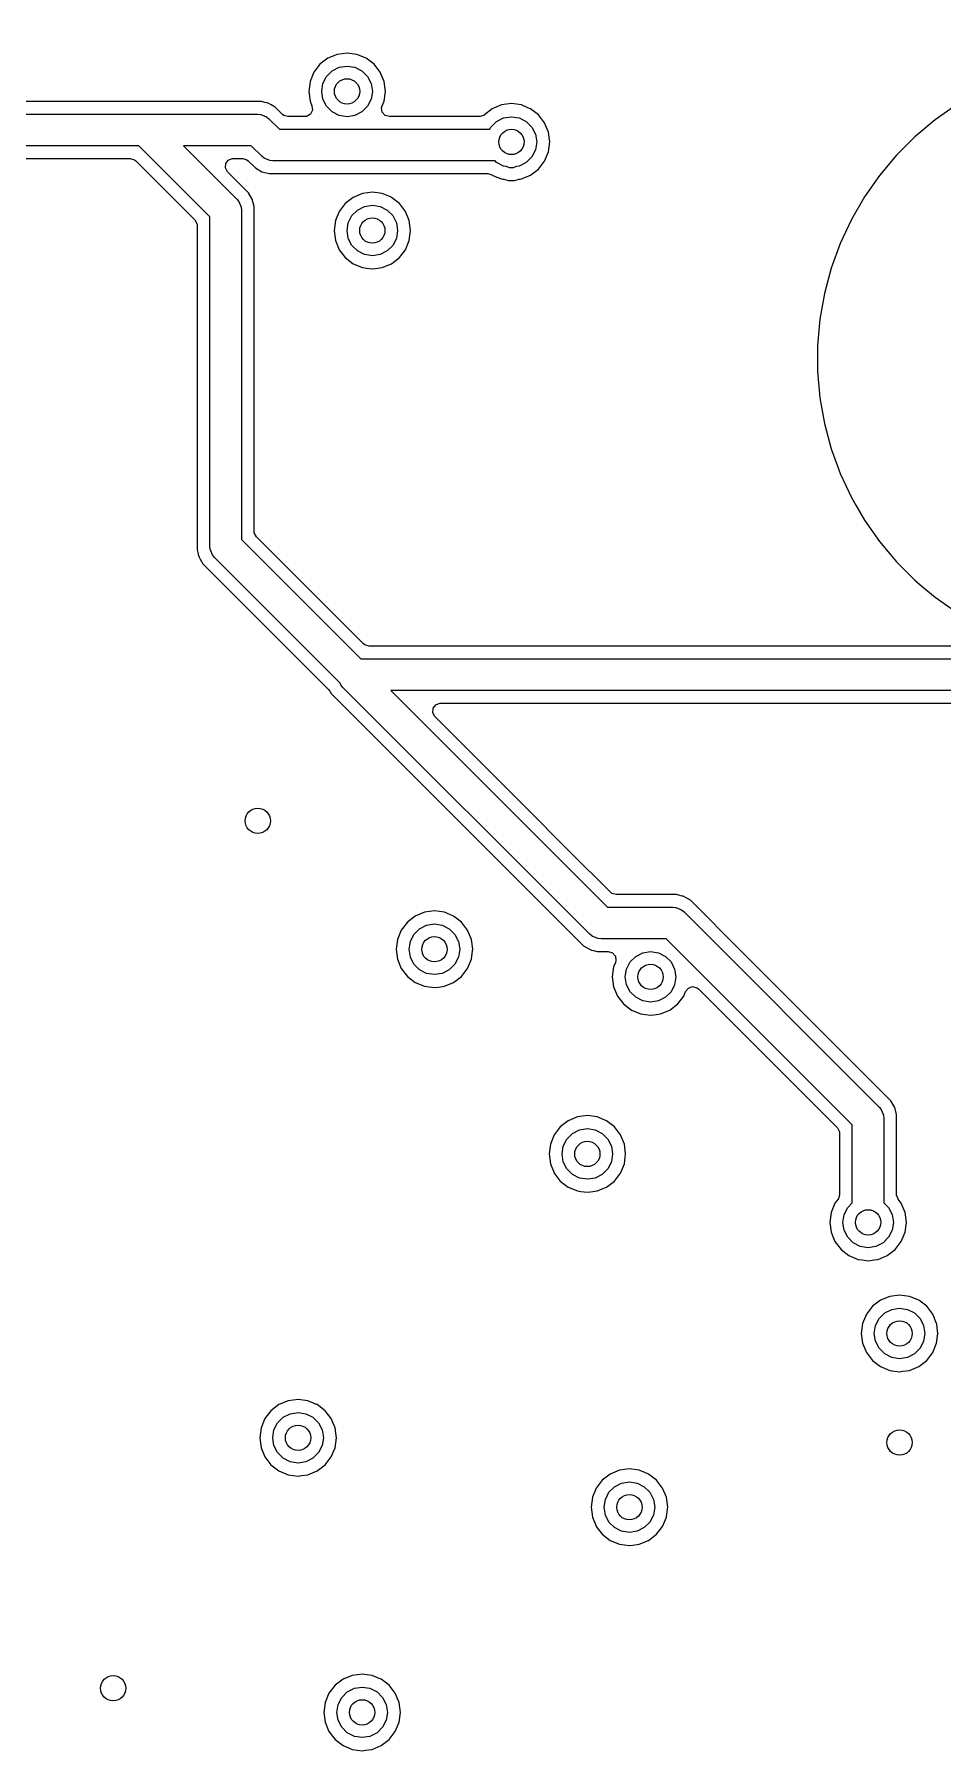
# Model space of a CAD drawing. Extents: x 116 to 183, y -110.2 to -37.6.
# Drawn here: x 154.46 to 168.82, y -80.23 to -53.1 of the extents above; entities that cross this region are included whole.
import ezdxf

# ---------------------------------------------------------------- set-up
doc = ezdxf.new("R2010")
doc.units = 0
doc.layers.add('BLACK', color=7, linetype='CONTINUOUS')

msp = doc.modelspace()

# ---------------------------------------------------------------- linework, layer by layer
at = {"layer": 'BLACK', "linetype": 'CONTINUOUS'}
for p, q in [((159.243237, -53.414956), (159.09716, -53.475463)), ((159.243239, -53.414955), (159.243237, -53.414956)), ((159.399999, -53.394318), (159.243239, -53.414955)), ((159.400001, -53.394318), (159.399999, -53.394318)), ((159.55676, -53.414955), (159.400001, -53.394318)), ((159.556762, -53.414956), (159.55676, -53.414955)), ((159.702841, -53.475464), (159.556762, -53.414956)), ((158.875463, -53.69716), (158.814956, -53.843237)), ((158.971718, -53.571718), (158.875463, -53.69716)), ((159.09716, -53.475463), (158.971718, -53.571718)), ((159.076393, -53.764886), (159.164886, -53.676393)), ((159.164886, -53.676393), (159.276393, -53.619577)), ((159.276393, -53.619577), (159.4, -53.6)), ((159.4, -53.6), (159.523607, -53.619577)), ((159.523607, -53.619577), (159.635114, -53.676393)), ((159.635114, -53.676393), (159.723607, -53.764886)), ((159.828282, -53.571718), (159.702841, -53.475464)), ((159.924536, -53.697159), (159.828282, -53.571718)), ((159.985044, -53.843238), (159.924536, -53.697159)), ((158.814955, -53.843239), (158.794318, -53.999998)), ((158.794318, -53.999998), (158.794318, -54.000001)), ((158.794318, -54.000001), (158.814955, -54.15676)), ((158.814956, -53.843237), (158.814955, -53.843239)), ((159, -54), (159.019577, -53.876393)), ((159.019577, -54.123607), (159, -54)), ((159.019577, -53.876393), (159.076393, -53.764886)), ((159.723607, -53.764886), (159.780423, -53.876393)), ((159.780423, -53.876393), (159.8, -54)), ((159.8, -54), (159.780423, -54.123607)), ((160.005682, -54), (159.985044, -53.843238)), ((159.985044, -54.156762), (160.005682, -54)), ((156.269309, -54.1595), (142.180691, -54.1595)), ((157.539309, -54.1595), (156.269309, -54.1595)), ((158.047309, -54.1595), (157.539309, -54.1595)), ((158.099478, -54.173478), (158.047309, -54.1595)), ((158.13767, -54.183712), (158.099478, -54.173478)), ((158.137673, -54.183713), (158.13767, -54.183712)), ((158.14978, -54.186957), (158.137673, -54.183713)), ((158.161888, -54.190201), (158.14978, -54.186957)), ((158.201204, -54.212901), (158.161888, -54.190201)), ((158.264614, -54.249511), (158.201204, -54.212901)), ((158.264616, -54.249513), (158.264614, -54.249511)), ((158.378284, -54.363181), (158.264616, -54.249513)), ((158.814955, -54.15676), (158.814957, -54.156765)), ((158.814957, -54.156765), (158.844483, -54.228048)), ((158.844483, -54.228048), (158.851952, -54.297517)), ((159.076393, -54.235114), (159.019577, -54.123607)), ((159.164886, -54.323607), (159.076393, -54.235114)), ((159.723607, -54.235114), (159.635114, -54.323607)), ((159.780423, -54.123607), (159.723607, -54.235114)), ((159.94734, -54.257853), (159.955517, -54.228048)), ((159.957284, -54.327011), (159.94734, -54.257853)), ((159.955517, -54.228048), (159.971193, -54.190201)), ((159.971193, -54.190201), (159.985044, -54.156762)), ((161.843237, -54.214956), (161.69716, -54.275463)), ((161.843239, -54.214955), (161.843237, -54.214956)), ((161.999999, -54.194318), (161.843239, -54.214955)), ((162.000001, -54.194318), (161.999999, -54.194318)), ((162.15676, -54.214955), (162.000001, -54.194318)), ((162.156762, -54.214956), (162.15676, -54.214955)), ((162.260324, -54.257853), (162.156762, -54.214956)), ((162.302841, -54.275464), (162.260324, -54.257853)), ((169.037348, -54.212913), (168.697562, -54.450834)), ((142.24, -54.36), (156.21, -54.36)), ((156.21, -54.36), (157.48, -54.36)), ((157.48, -54.36), (157.988, -54.36)), ((157.988, -54.36), (158.036773, -54.364804)), ((158.036773, -54.364804), (158.126893, -54.402133)), ((158.126893, -54.402133), (158.126897, -54.402137)), ((158.126897, -54.402137), (158.164777, -54.433223)), ((158.164777, -54.433223), (158.331554, -54.6)), ((158.398926, -54.379815), (158.378284, -54.363181)), ((158.465965, -54.3995), (158.398926, -54.379815)), ((158.729922, -54.3995), (158.465965, -54.3995)), ((158.760587, -54.395648), (158.729922, -54.3995)), ((158.820676, -54.359996), (158.760587, -54.395648)), ((158.851952, -54.297517), (158.820676, -54.359996)), ((159.276393, -54.380423), (159.164886, -54.323607)), ((159.4, -54.4), (159.276393, -54.380423)), ((159.523607, -54.380423), (159.4, -54.4)), ((159.635114, -54.323607), (159.523607, -54.380423)), ((160.003039, -54.379815), (159.957284, -54.327011)), ((160.070078, -54.3995), (160.003039, -54.379815)), ((161.49342, -54.3995), (160.070078, -54.3995)), ((161.503737, -54.39907), (161.49342, -54.3995)), ((161.568907, -54.373876), (161.503737, -54.39907)), ((161.571716, -54.37172), (161.568907, -54.373876)), ((161.571718, -54.371718), (161.571716, -54.37172)), ((161.697159, -54.275464), (161.571718, -54.371718)), ((161.676393, -54.564886), (161.764886, -54.476393)), ((161.69716, -54.275463), (161.697159, -54.275464)), ((161.764886, -54.476393), (161.876393, -54.419577)), ((161.876393, -54.419577), (162, -54.4)), ((162, -54.4), (162.123607, -54.419577)), ((162.123607, -54.419577), (162.235114, -54.476393)), ((162.235114, -54.476393), (162.323607, -54.564886)), ((162.428282, -54.371718), (162.302841, -54.275464)), ((162.524536, -54.497159), (162.428282, -54.371718)), ((162.585044, -54.643238), (162.524536, -54.497159)), ((168.697562, -54.450834), (168.379788, -54.717479)), ((158.331554, -54.6), (161.658501, -54.6)), ((161.658501, -54.6), (161.676393, -54.564886)), ((162.323607, -54.564886), (162.380423, -54.676393)), ((162.380423, -54.676393), (162.4, -54.8)), ((162.4, -54.8), (162.380423, -54.923607)), ((162.605682, -54.8), (162.585044, -54.643238)), ((162.585044, -54.956762), (162.605682, -54.8)), ((168.379788, -54.717479), (168.086469, -55.010798)), ((156.106446, -54.86), (142.343553, -54.86)), ((142.477965, -55.0605), (155.972035, -55.0605)), ((155.972035, -55.0605), (156.039074, -55.080185)), ((156.039074, -55.080185), (156.059716, -55.096819)), ((157.23, -55.983554), (156.106446, -54.86)), ((157.48, -54.86), (156.813554, -54.86)), ((156.813554, -54.86), (157.656777, -55.703223)), ((157.884446, -54.86), (157.48, -54.86)), ((157.480783, -55.141166), (157.522655, -55.085233)), ((157.522655, -55.085233), (157.588119, -55.060816)), ((157.588119, -55.060816), (157.596965, -55.0605)), ((157.596965, -55.0605), (157.750035, -55.0605)), ((157.750035, -55.0605), (157.817074, -55.080185)), ((157.817074, -55.080185), (157.837716, -55.096819)), ((158.051223, -55.026777), (157.884446, -54.86)), ((158.089102, -55.057862), (158.051223, -55.026777)), ((158.089107, -55.057867), (158.089102, -55.057862)), ((158.179227, -55.095196), (158.089107, -55.057867)), ((162.323607, -55.035114), (162.235114, -55.123607)), ((162.380423, -54.923607), (162.323607, -55.035114)), ((162.524536, -55.102841), (162.585044, -54.956762)), ((168.086469, -55.010798), (167.819824, -55.328572)), ((156.059716, -55.096819), (156.993181, -56.030284)), ((157.475799, -55.210858), (157.480783, -55.141166)), ((157.509284, -55.272181), (157.475799, -55.210858)), ((157.840489, -55.603386), (157.509284, -55.272181)), ((157.837716, -55.096819), (157.951386, -55.210489)), ((157.951386, -55.210489), (158.054113, -55.269799)), ((158.054113, -55.269799), (158.076782, -55.275873)), ((158.076782, -55.275873), (158.168691, -55.3005)), ((158.168691, -55.3005), (161.623743, -55.3005)), ((158.228, -55.1), (158.179227, -55.095196)), ((161.741279, -55.1), (158.228, -55.1)), ((161.623743, -55.3005), (161.690782, -55.320185)), ((161.690782, -55.320185), (161.696099, -55.323924)), ((161.696099, -55.323924), (161.697161, -55.324537)), ((161.697161, -55.324537), (161.770198, -55.35479)), ((161.764886, -55.123607), (161.741279, -55.1)), ((161.876393, -55.180423), (161.764886, -55.123607)), ((161.770198, -55.35479), (161.843238, -55.385044)), ((161.922214, -55.18768), (161.876393, -55.180423)), ((161.970736, -55.207779), (161.922214, -55.18768)), ((162.029264, -55.207779), (161.970736, -55.207779)), ((162.077785, -55.18768), (162.029264, -55.207779)), ((162.123607, -55.180423), (162.077785, -55.18768)), ((162.235114, -55.123607), (162.123607, -55.180423)), ((162.156762, -55.385044), (162.302841, -55.324536)), ((162.302841, -55.324536), (162.428282, -55.228282)), ((162.428282, -55.228282), (162.524536, -55.102841)), ((167.819824, -55.328572), (167.581903, -55.668358)), ((157.899799, -55.706113), (157.840489, -55.603386)), ((159.643237, -55.614956), (159.49716, -55.675463)), ((159.643239, -55.614955), (159.643237, -55.614956)), ((159.799999, -55.594318), (159.643239, -55.614955)), ((159.800001, -55.594318), (159.799999, -55.594318)), ((159.95676, -55.614955), (159.800001, -55.594318)), ((159.956762, -55.614956), (159.95676, -55.614955)), ((160.085748, -55.668384), (159.956762, -55.614956)), ((161.843238, -55.385044), (161.86103, -55.387385)), ((161.86103, -55.387385), (161.876937, -55.39055)), ((161.876937, -55.39055), (161.953856, -55.411161)), ((161.953856, -55.411161), (161.953857, -55.411161)), ((161.953857, -55.411161), (162.046143, -55.411161)), ((162.046143, -55.411161), (162.046144, -55.411161)), ((162.046144, -55.411161), (162.123068, -55.390548)), ((162.123068, -55.390548), (162.138965, -55.387386)), ((162.138965, -55.387386), (162.156762, -55.385044)), ((157.656777, -55.703223), (157.687862, -55.741102)), ((157.687862, -55.741102), (157.687867, -55.741107)), ((157.687867, -55.741107), (157.725196, -55.831227)), ((157.725196, -55.831227), (157.73, -55.88)), ((157.73, -55.88), (157.73, -61.087696)), ((157.899799, -55.706114), (157.899799, -55.706113)), ((157.9305, -55.820691), (157.899799, -55.706114)), ((157.9305, -55.820693), (157.9305, -55.820691)), ((157.9305, -56.199998), (157.9305, -55.820693)), ((159.275463, -55.89716), (159.214956, -56.043237)), ((159.371718, -55.771718), (159.275463, -55.89716)), ((159.49716, -55.675463), (159.371718, -55.771718)), ((159.476393, -55.964886), (159.564886, -55.876393)), ((159.564886, -55.876393), (159.676393, -55.819577)), ((159.676393, -55.819577), (159.8, -55.8)), ((159.8, -55.8), (159.923607, -55.819577)), ((159.923607, -55.819577), (160.035114, -55.876393)), ((160.035114, -55.876393), (160.123607, -55.964886)), ((160.102841, -55.675464), (160.085748, -55.668384)), ((160.228282, -55.771718), (160.102841, -55.675464)), ((160.324536, -55.897159), (160.228282, -55.771718)), ((160.385044, -56.043238), (160.324536, -55.897159)), ((167.581887, -55.668384), (167.374483, -56.027616)), ((167.581903, -55.668358), (167.581887, -55.668384)), ((156.993181, -56.030284), (157.026666, -56.091607)), ((157.026666, -56.091607), (157.0295, -56.117965)), ((157.0295, -56.117965), (157.0295, -61.250559)), ((157.23, -61.19125), (157.23, -55.983554)), ((159.214955, -56.043239), (159.194318, -56.199998)), ((159.214956, -56.043237), (159.214955, -56.043239)), ((159.4, -56.2), (159.419577, -56.076393)), ((159.419577, -56.076393), (159.476393, -55.964886)), ((160.123607, -55.964886), (160.180423, -56.076393)), ((160.180423, -56.076393), (160.2, -56.2)), ((160.405682, -56.2), (160.385044, -56.043238)), ((167.37447, -56.02764), (167.199174, -56.403566)), ((167.374483, -56.027616), (167.37447, -56.02764)), ((157.9305, -60.953285), (157.9305, -56.199998)), ((159.194318, -56.199998), (159.194318, -56.200001)), ((159.194318, -56.200001), (159.214955, -56.35676)), ((159.214955, -56.35676), (159.214956, -56.356762)), ((159.214956, -56.356762), (159.275464, -56.502841)), ((159.419577, -56.323607), (159.4, -56.2)), ((159.476393, -56.435114), (159.419577, -56.323607)), ((159.564886, -56.523607), (159.476393, -56.435114)), ((160.123607, -56.435114), (160.035114, -56.523607)), ((160.180423, -56.323607), (160.123607, -56.435114)), ((160.2, -56.2), (160.180423, -56.323607)), ((160.324536, -56.502841), (160.385044, -56.356762)), ((160.385044, -56.356762), (160.405682, -56.2)), ((167.199174, -56.403566), (167.057287, -56.793396)), ((159.275464, -56.502841), (159.371718, -56.628282)), ((159.371718, -56.628282), (159.497159, -56.724536)), ((159.676393, -56.580423), (159.564886, -56.523607)), ((159.8, -56.6), (159.676393, -56.580423)), ((159.923607, -56.580423), (159.8, -56.6)), ((160.035114, -56.523607), (159.923607, -56.580423)), ((160.102841, -56.724536), (160.228282, -56.628282)), ((160.228282, -56.628282), (160.324536, -56.502841)), ((159.497159, -56.724536), (159.643238, -56.785044)), ((159.643238, -56.785044), (159.706602, -56.793386)), ((159.706602, -56.793386), (159.799999, -56.805682)), ((159.799999, -56.805682), (159.8, -56.805682)), ((159.8, -56.805682), (159.800001, -56.805682)), ((159.800001, -56.805682), (159.852254, -56.798802)), ((159.852254, -56.798802), (159.956762, -56.785044)), ((159.956762, -56.785044), (160.102841, -56.724536)), ((167.057287, -56.793396), (166.949929, -57.194066)), ((166.949925, -57.194083), (166.877894, -57.602588)), ((166.949929, -57.194066), (166.949925, -57.194083)), ((166.877894, -57.602592), (166.84174, -58.015835)), ((166.877894, -57.602588), (166.877894, -57.602592)), ((166.84174, -58.015835), (166.84174, -58.430664)), ((166.84174, -58.430664), (166.877894, -58.843907)), ((166.877894, -58.843907), (166.877894, -58.843911)), ((166.877894, -58.843911), (166.949925, -59.252416)), ((166.949925, -59.252416), (166.949929, -59.252433)), ((166.949929, -59.252433), (167.057287, -59.653103)), ((167.057287, -59.653103), (167.05729, -59.653113)), ((167.05729, -59.653113), (167.057291, -59.653114)), ((167.057291, -59.653114), (167.150371, -59.90885)), ((167.150371, -59.90885), (167.199174, -60.042933)), ((167.199174, -60.042933), (167.37447, -60.418859)), ((167.37447, -60.418859), (167.374483, -60.418883)), ((167.374483, -60.418883), (167.447029, -60.544536)), ((167.447029, -60.544536), (167.581892, -60.778124)), ((167.581892, -60.778124), (167.581896, -60.77813)), ((167.581896, -60.77813), (167.581903, -60.778141)), ((167.581903, -60.778141), (167.819824, -61.117927)), ((157.933334, -60.979643), (157.9305, -60.953285)), ((157.966819, -61.040966), (157.933334, -60.979643)), ((159.662284, -62.736431), (157.966819, -61.040966)), ((157.0295, -61.250559), (157.045554, -61.310473)), ((157.045554, -61.310473), (157.048241, -61.3205)), ((157.048241, -61.3205), (157.048241, -61.320501)), ((157.048241, -61.320501), (157.060199, -61.365135)), ((157.234804, -61.240023), (157.23, -61.19125)), ((157.272133, -61.330143), (157.234804, -61.240023)), ((157.73, -61.087696), (159.615554, -62.97325)), ((167.819824, -61.117927), (167.98139, -61.310473)), ((167.98139, -61.310473), (168.086467, -61.435699)), ((157.060199, -61.365135), (157.079402, -61.398394)), ((157.079402, -61.398394), (157.119511, -61.467864)), ((157.119511, -61.467864), (157.119513, -61.467866)), ((157.119513, -61.467866), (159.108888, -63.457241)), ((157.272137, -61.330147), (157.272133, -61.330143)), ((157.303223, -61.368027), (157.272137, -61.330147)), ((159.29285, -63.357654), (157.303223, -61.368027)), ((168.086467, -61.435699), (168.379791, -61.729023)), ((168.379791, -61.729023), (168.464568, -61.800159)), ((168.464568, -61.800159), (168.697562, -61.995665)), ((168.697562, -61.995665), (169.037348, -62.233586)), ((159.682926, -62.753065), (159.662284, -62.736431)), ((159.749965, -62.77275), (159.682926, -62.753065)), ((169.548704, -62.77275), (159.749965, -62.77275)), ((159.615554, -62.97325), (163.957, -62.97325)), ((163.957, -62.97325), (173.79825, -62.97325)), ((159.108888, -63.457241), (159.128593, -63.482921)), ((159.128593, -63.482921), (159.151506, -63.522607)), ((159.304133, -63.384893), (159.29285, -63.357654)), ((159.304137, -63.384897), (159.304133, -63.384893)), ((159.335223, -63.422777), (159.304137, -63.384897)), ((163.239223, -67.326777), (159.335223, -63.422777)), ((163.957, -63.47325), (160.092804, -63.47325)), ((160.092804, -63.47325), (163.519554, -66.9)), ((173.694696, -63.47325), (163.957, -63.47325)), ((159.151506, -63.522607), (159.151509, -63.522611)), ((159.151509, -63.522611), (159.151511, -63.522614)), ((159.151511, -63.522614), (163.139386, -67.51049)), ((160.755049, -63.824108), (160.760033, -63.754416)), ((160.760033, -63.754416), (160.801905, -63.698483)), ((160.801905, -63.698483), (160.867369, -63.674066)), ((160.867369, -63.674066), (160.876215, -63.67375)), ((160.876215, -63.67375), (163.897691, -63.67375)), ((163.897691, -63.67375), (173.560285, -63.67375)), ((160.788533, -63.88543), (160.755049, -63.824108)), ((162.204472, -65.301368), (160.788533, -63.88543)), ((162.903102, -65.999998), (162.204472, -65.301368)), ((163.566285, -66.663181), (162.903102, -65.999998)), ((163.586927, -66.679815), (163.566285, -66.663181)), ((163.653966, -66.6995), (163.586927, -66.679815)), ((164.61139, -66.6995), (163.653966, -66.6995)), ((164.611391, -66.6995), (164.61139, -66.6995)), ((164.66356, -66.713478), (164.611391, -66.6995)), ((164.701752, -66.723712), (164.66356, -66.713478)), ((164.701755, -66.723713), (164.701752, -66.723712)), ((164.713862, -66.726957), (164.701755, -66.723713)), ((164.72597, -66.730201), (164.713862, -66.726957)), ((164.762122, -66.751074), (164.72597, -66.730201)), ((164.828696, -66.789511), (164.762122, -66.751074)), ((160.625237, -66.978956), (160.47916, -67.039463)), ((160.625239, -66.978955), (160.625237, -66.978956)), ((160.781999, -66.958318), (160.625239, -66.978955)), ((160.782001, -66.958318), (160.781999, -66.958318)), ((160.93876, -66.978955), (160.782001, -66.958318)), ((160.938762, -66.978956), (160.93876, -66.978955)), ((161.084841, -67.039464), (160.938762, -66.978956)), ((163.519554, -66.9), (164.552082, -66.9)), ((164.552082, -66.9), (164.600855, -66.904804)), ((164.600855, -66.904804), (164.690975, -66.942133)), ((164.690975, -66.942133), (164.690979, -66.942137)), ((164.690979, -66.942137), (164.728859, -66.973223)), ((164.728859, -66.973223), (167.816777, -70.061142)), ((165.626683, -67.587498), (164.828696, -66.789511)), ((160.257463, -67.26116), (160.196956, -67.407237)), ((160.353718, -67.135718), (160.257463, -67.26116)), ((160.47916, -67.039463), (160.353718, -67.135718)), ((160.458393, -67.328886), (160.546886, -67.240393)), ((160.546886, -67.240393), (160.658393, -67.183577)), ((160.658393, -67.183577), (160.782, -67.164)), ((160.782, -67.164), (160.905607, -67.183577)), ((160.905607, -67.183577), (161.017114, -67.240393)), ((161.017114, -67.240393), (161.105607, -67.328886)), ((161.210282, -67.135718), (161.084841, -67.039464)), ((161.306536, -67.261159), (161.210282, -67.135718)), ((161.367044, -67.407238), (161.306536, -67.261159)), ((160.196955, -67.407239), (160.176318, -67.563998)), ((160.176318, -67.563998), (160.176318, -67.564001)), ((160.176318, -67.564001), (160.196955, -67.72076)), ((160.196956, -67.407237), (160.196955, -67.407239)), ((160.382, -67.564), (160.401577, -67.440393)), ((160.401577, -67.687607), (160.382, -67.564)), ((160.401577, -67.440393), (160.458393, -67.328886)), ((161.105607, -67.328886), (161.162423, -67.440393)), ((161.162423, -67.440393), (161.182, -67.564)), ((161.182, -67.564), (161.162423, -67.687607)), ((161.367044, -67.407239), (161.367044, -67.407238)), ((161.387682, -67.563998), (161.367044, -67.407239)), ((161.384588, -67.5875), (161.387682, -67.564001)), ((161.387682, -67.564001), (161.387682, -67.563998)), ((163.139386, -67.51049), (163.242113, -67.569799)), ((163.277108, -67.357868), (163.239223, -67.326777)), ((163.242113, -67.569799), (163.266321, -67.576284)), ((163.367228, -67.395197), (163.277108, -67.357868)), ((163.367237, -67.395197), (163.367228, -67.395197)), ((163.416, -67.4), (163.367237, -67.395197)), ((164.448528, -67.4), (163.416, -67.4)), ((167.39, -70.341471), (164.448528, -67.4)), ((160.196955, -67.72076), (160.196956, -67.720762)), ((160.196956, -67.720762), (160.257464, -67.866841)), ((160.458393, -67.799114), (160.401577, -67.687607)), ((160.546886, -67.887607), (160.458393, -67.799114)), ((161.105607, -67.799114), (161.017114, -67.887607)), ((161.162423, -67.687607), (161.105607, -67.799114)), ((161.306536, -67.866841), (161.367044, -67.720762)), ((161.367044, -67.720762), (161.384588, -67.5875)), ((163.266321, -67.576284), (163.266324, -67.576286)), ((163.266324, -67.576286), (163.266325, -67.576286)), ((163.266325, -67.576286), (163.296447, -67.584357)), ((163.296447, -67.584357), (163.356691, -67.6005)), ((163.356691, -67.6005), (163.529922, -67.6005)), ((163.529922, -67.6005), (163.596961, -67.620185)), ((163.596961, -67.620185), (163.642716, -67.672989)), ((163.644483, -67.771952), (163.614957, -67.843234)), ((163.642716, -67.672989), (163.65266, -67.742147)), ((163.65266, -67.742147), (163.644483, -67.771952)), ((163.819577, -67.876393), (163.876393, -67.764886)), ((163.876393, -67.764886), (163.964886, -67.676393)), ((163.964886, -67.676393), (164.076393, -67.619577)), ((164.076393, -67.619577), (164.2, -67.6)), ((164.2, -67.6), (164.323607, -67.619577)), ((164.323607, -67.619577), (164.435114, -67.676393)), ((164.435114, -67.676393), (164.523607, -67.764886)), ((164.523607, -67.764886), (164.580423, -67.876393)), ((167.78745, -69.748265), (165.626683, -67.587498)), ((160.257464, -67.866841), (160.353718, -67.992282)), ((160.353718, -67.992282), (160.479159, -68.088536)), ((160.479159, -68.088536), (160.625238, -68.149044)), ((160.658393, -67.944423), (160.546886, -67.887607)), ((160.782, -67.964), (160.658393, -67.944423)), ((160.905607, -67.944423), (160.782, -67.964)), ((161.017114, -67.887607), (160.905607, -67.944423)), ((160.938762, -68.149044), (161.084841, -68.088536)), ((161.084841, -68.088536), (161.210282, -67.992282)), ((161.210282, -67.992282), (161.306536, -67.866841)), ((163.614955, -67.843239), (163.594318, -67.999998)), ((163.594318, -67.999998), (163.594318, -68.000001)), ((163.594318, -68.000001), (163.614955, -68.15676)), ((163.614957, -67.843234), (163.614955, -67.843239)), ((163.8, -68), (163.819577, -67.876393)), ((163.819577, -68.123607), (163.8, -68)), ((164.580423, -67.876393), (164.6, -68)), ((164.6, -68), (164.580423, -68.123607)), ((160.625238, -68.149044), (160.700307, -68.158927)), ((160.700307, -68.158927), (160.781999, -68.169682)), ((160.781999, -68.169682), (160.782, -68.169682)), ((160.782, -68.169682), (160.782001, -68.169682)), ((160.782001, -68.169682), (160.846541, -68.161185)), ((160.846541, -68.161185), (160.938762, -68.149044)), ((163.614955, -68.15676), (163.614956, -68.156762)), ((163.614956, -68.156762), (163.675464, -68.302841)), ((163.675464, -68.302841), (163.771718, -68.428282)), ((163.876393, -68.235114), (163.819577, -68.123607)), ((163.964886, -68.323607), (163.876393, -68.235114)), ((164.076393, -68.380423), (163.964886, -68.323607)), ((164.2, -68.4), (164.076393, -68.380423)), ((164.323607, -68.380423), (164.2, -68.4)), ((164.435114, -68.323607), (164.323607, -68.380423)), ((164.523607, -68.235114), (164.435114, -68.323607)), ((164.580423, -68.123607), (164.523607, -68.235114)), ((164.628282, -68.428282), (164.724536, -68.302841)), ((164.724536, -68.302841), (164.754065, -68.23155)), ((164.754065, -68.23155), (164.797903, -68.177152)), ((164.797903, -68.177152), (164.864197, -68.155086)), ((164.864197, -68.155086), (164.931896, -68.172365)), ((164.931896, -68.172365), (164.956305, -68.191326)), ((164.956305, -68.191326), (167.153181, -70.388202)), ((163.771718, -68.428282), (163.897159, -68.524536)), ((163.897159, -68.524536), (164.043238, -68.585044)), ((164.043238, -68.585044), (164.121619, -68.595363)), ((164.121619, -68.595363), (164.199999, -68.605682)), ((164.199999, -68.605682), (164.2, -68.605682)), ((164.2, -68.605682), (164.200001, -68.605682)), ((164.200001, -68.605682), (164.252254, -68.598802)), ((164.252254, -68.598802), (164.356762, -68.585044)), ((164.356762, -68.585044), (164.502841, -68.524536)), ((164.502841, -68.524536), (164.628282, -68.428282)), ((168.00049, -69.961305), (167.78745, -69.748265)), ((168.030932, -70.014033), (168.00049, -69.961305)), ((162.89716, -70.275463), (162.771718, -70.371718)), ((163.043237, -70.214956), (162.89716, -70.275463)), ((163.043239, -70.214955), (163.043237, -70.214956)), ((163.199999, -70.194318), (163.043239, -70.214955)), ((163.200001, -70.194318), (163.199999, -70.194318)), ((163.35676, -70.214955), (163.200001, -70.194318)), ((163.356762, -70.214956), (163.35676, -70.214955)), ((163.502841, -70.275464), (163.356762, -70.214956)), ((163.628282, -70.371718), (163.502841, -70.275464)), ((167.816777, -70.061142), (167.847868, -70.099026)), ((167.847868, -70.099026), (167.885197, -70.189146)), ((167.885197, -70.189146), (167.885197, -70.189155)), ((167.885197, -70.189155), (167.89, -70.237918)), ((167.89, -70.237918), (167.89, -71.573279)), ((168.059799, -70.064032), (168.030932, -70.014033)), ((168.0905, -70.178609), (168.059799, -70.064032)), ((168.0905, -70.178611), (168.0905, -70.178609)), ((168.0905, -71.44058), (168.0905, -70.178611)), ((162.675463, -70.49716), (162.614956, -70.643237)), ((162.771718, -70.371718), (162.675463, -70.49716)), ((162.876393, -70.564886), (162.964886, -70.476393)), ((162.964886, -70.476393), (163.076393, -70.419577)), ((163.076393, -70.419577), (163.2, -70.4)), ((163.2, -70.4), (163.323607, -70.419577)), ((163.323607, -70.419577), (163.435114, -70.476393)), ((163.435114, -70.476393), (163.523607, -70.564886)), ((163.724536, -70.497159), (163.628282, -70.371718)), ((163.785044, -70.643238), (163.724536, -70.497159)), ((167.153181, -70.388202), (167.186666, -70.449525)), ((167.186666, -70.449525), (167.1895, -70.475883)), ((167.1895, -70.475883), (167.1895, -71.44058)), ((167.39, -71.573279), (167.39, -70.341471)), ((162.614955, -70.643239), (162.594318, -70.799998)), ((162.594318, -70.799998), (162.594318, -70.800001)), ((162.594318, -70.800001), (162.614955, -70.95676)), ((162.614956, -70.643237), (162.614955, -70.643239)), ((162.8, -70.8), (162.819577, -70.676393)), ((162.819577, -70.923607), (162.8, -70.8)), ((162.819577, -70.676393), (162.876393, -70.564886)), ((163.523607, -70.564886), (163.580423, -70.676393)), ((163.580423, -70.676393), (163.6, -70.8)), ((163.6, -70.8), (163.580423, -70.923607)), ((163.805682, -70.8), (163.785044, -70.643238)), ((163.785044, -70.956762), (163.805682, -70.8)), ((162.614955, -70.95676), (162.614956, -70.956762)), ((162.614956, -70.956762), (162.674447, -71.100387)), ((162.876393, -71.035114), (162.819577, -70.923607)), ((162.964886, -71.123607), (162.876393, -71.035114)), ((163.523607, -71.035114), (163.435114, -71.123607)), ((163.580423, -70.923607), (163.523607, -71.035114)), ((163.724536, -71.102841), (163.785044, -70.956762)), ((162.674447, -71.100387), (162.675464, -71.102841)), ((162.675464, -71.102841), (162.771718, -71.228282)), ((162.771718, -71.228282), (162.897159, -71.324536)), ((162.897159, -71.324536), (163.043238, -71.385044)), ((163.076393, -71.180423), (162.964886, -71.123607)), ((163.2, -71.2), (163.076393, -71.180423)), ((163.323607, -71.180423), (163.2, -71.2)), ((163.435114, -71.123607), (163.323607, -71.180423)), ((163.356762, -71.385044), (163.502841, -71.324536)), ((163.502841, -71.324536), (163.628282, -71.228282)), ((163.628282, -71.228282), (163.724536, -71.102841)), ((163.043238, -71.385044), (163.09552, -71.391927)), ((163.09552, -71.391927), (163.199999, -71.405682)), ((163.199999, -71.405682), (163.2, -71.405682)), ((163.2, -71.405682), (163.200001, -71.405682)), ((163.200001, -71.405682), (163.252254, -71.398802)), ((163.252254, -71.398802), (163.356762, -71.385044)), ((167.115464, -71.579157), (167.054956, -71.725237)), ((167.163876, -71.516066), (167.115464, -71.579157)), ((167.169815, -71.507619), (167.163876, -71.516066)), ((167.1895, -71.44058), (167.169815, -71.507619)), ((167.316393, -71.646886), (167.39, -71.573279)), ((167.89, -71.573279), (167.963607, -71.646886)), ((168.09093, -71.450896), (168.0905, -71.44058)), ((168.109912, -71.499998), (168.09093, -71.450896)), ((168.116124, -71.516066), (168.109912, -71.499998)), ((168.164535, -71.579157), (168.116124, -71.516066)), ((168.164535, -71.579158), (168.164535, -71.579157)), ((168.164536, -71.579159), (168.164535, -71.579158)), ((168.225044, -71.725238), (168.164536, -71.579159)), ((167.054955, -71.725239), (167.034318, -71.881998)), ((167.034318, -71.881998), (167.034318, -71.882001)), ((167.034318, -71.882001), (167.054955, -72.03876)), ((167.054956, -71.725237), (167.054955, -71.725239)), ((167.24, -71.882), (167.259577, -71.758393)), ((167.259577, -72.005607), (167.24, -71.882)), ((167.259577, -71.758393), (167.316393, -71.646886)), ((167.963607, -71.646886), (168.020423, -71.758393)), ((168.020423, -71.758393), (168.04, -71.882)), ((168.04, -71.882), (168.020423, -72.005607)), ((168.225044, -71.725239), (168.225044, -71.725238)), ((168.245414, -71.879968), (168.225044, -71.725239)), ((168.225044, -72.038762), (168.245682, -71.882)), ((168.245682, -71.882), (168.245414, -71.879968)), ((167.054955, -72.03876), (167.054956, -72.038762)), ((167.054956, -72.038762), (167.092885, -72.130332)), ((167.092885, -72.130332), (167.115464, -72.184841)), ((167.316393, -72.117114), (167.259577, -72.005607)), ((167.404886, -72.205607), (167.316393, -72.117114)), ((167.963607, -72.117114), (167.875114, -72.205607)), ((168.020423, -72.005607), (167.963607, -72.117114)), ((168.164536, -72.184841), (168.225044, -72.038762)), ((167.115464, -72.184841), (167.211718, -72.310282)), ((167.211718, -72.310282), (167.337159, -72.406536)), ((167.337159, -72.406536), (167.483238, -72.467044)), ((167.516393, -72.262423), (167.404886, -72.205607)), ((167.64, -72.282), (167.516393, -72.262423)), ((167.763607, -72.262423), (167.64, -72.282)), ((167.875114, -72.205607), (167.763607, -72.262423)), ((167.796762, -72.467044), (167.942841, -72.406536)), ((167.942841, -72.406536), (168.068282, -72.310282)), ((168.068282, -72.310282), (168.164536, -72.184841)), ((167.483238, -72.467044), (167.547187, -72.475463)), ((167.547187, -72.475463), (167.639999, -72.487682)), ((167.639999, -72.487682), (167.64, -72.487682)), ((167.64, -72.487682), (167.640001, -72.487682)), ((167.640001, -72.487682), (167.732805, -72.475464)), ((167.732805, -72.475464), (167.796762, -72.467044)), ((167.709218, -73.209218), (167.612963, -73.33466)), ((167.83466, -73.112963), (167.709218, -73.209218)), ((167.980737, -73.052456), (167.83466, -73.112963)), ((167.902386, -73.313893), (168.013893, -73.257077)), ((167.980739, -73.052455), (167.980737, -73.052456)), ((168.137499, -73.031818), (167.980739, -73.052455)), ((168.013893, -73.257077), (168.1375, -73.2375)), ((168.137501, -73.031818), (168.137499, -73.031818)), ((168.1375, -73.2375), (168.261107, -73.257077)), ((168.29426, -73.052455), (168.137501, -73.031818)), ((168.261107, -73.257077), (168.372614, -73.313893)), ((168.294262, -73.052456), (168.29426, -73.052455)), ((168.415904, -73.102842), (168.294262, -73.052456)), ((168.440341, -73.112964), (168.415904, -73.102842)), ((168.565782, -73.209218), (168.440341, -73.112964)), ((168.662036, -73.334659), (168.565782, -73.209218)), ((167.552455, -73.480739), (167.531818, -73.637498)), ((167.552456, -73.480737), (167.552455, -73.480739)), ((167.612963, -73.33466), (167.552456, -73.480737)), ((167.7375, -73.6375), (167.757077, -73.513893)), ((167.757077, -73.513893), (167.813893, -73.402386)), ((167.813893, -73.402386), (167.902386, -73.313893)), ((168.372614, -73.313893), (168.461107, -73.402386)), ((168.461107, -73.402386), (168.517923, -73.513893)), ((168.517923, -73.513893), (168.5375, -73.6375)), ((168.722544, -73.480738), (168.662036, -73.334659)), ((168.723853, -73.490682), (168.722544, -73.480738)), ((168.736994, -73.5905), (168.723853, -73.490682)), ((167.531818, -73.637498), (167.531818, -73.637501)), ((167.531818, -73.637501), (167.552455, -73.79426)), ((167.552455, -73.79426), (167.552456, -73.794262)), ((167.552456, -73.794262), (167.611787, -73.937501)), ((167.757077, -73.761107), (167.7375, -73.6375)), ((167.813893, -73.872614), (167.757077, -73.761107)), ((168.517923, -73.761107), (168.461107, -73.872614)), ((168.5375, -73.6375), (168.517923, -73.761107)), ((168.662036, -73.940341), (168.722544, -73.794262)), ((168.722544, -73.794262), (168.743182, -73.6375)), ((168.737181, -73.591922), (168.736994, -73.5905)), ((168.743182, -73.6375), (168.737181, -73.591922)), ((167.611787, -73.937501), (167.612964, -73.940341)), ((167.612964, -73.940341), (167.709218, -74.065782)), ((167.709218, -74.065782), (167.834659, -74.162036)), ((167.902386, -73.961107), (167.813893, -73.872614)), ((168.013893, -74.017923), (167.902386, -73.961107)), ((168.1375, -74.0375), (168.013893, -74.017923)), ((168.261107, -74.017923), (168.1375, -74.0375)), ((168.372614, -73.961107), (168.261107, -74.017923)), ((168.461107, -73.872614), (168.372614, -73.961107)), ((168.440341, -74.162036), (168.565782, -74.065782)), ((168.565782, -74.065782), (168.662036, -73.940341)), ((167.834659, -74.162036), (167.980738, -74.222544)), ((167.980738, -74.222544), (168.059119, -74.232863)), ((168.059119, -74.232863), (168.137499, -74.243182)), ((168.137499, -74.243182), (168.1375, -74.243182)), ((168.1375, -74.243182), (168.137501, -74.243182)), ((168.137501, -74.243182), (168.189754, -74.236302)), ((168.189754, -74.236302), (168.294262, -74.222544)), ((168.294262, -74.222544), (168.440341, -74.162036)), ((158.197041, -74.859472), (158.100786, -74.984914)), ((158.322483, -74.763217), (158.197041, -74.859472)), ((158.46856, -74.70271), (158.322483, -74.763217)), ((158.468562, -74.702709), (158.46856, -74.70271)), ((158.625322, -74.682072), (158.468562, -74.702709)), ((158.501716, -74.907331), (158.625323, -74.887754)), ((158.625324, -74.682072), (158.625322, -74.682072)), ((158.625323, -74.887754), (158.74893, -74.907331)), ((158.782083, -74.702709), (158.625324, -74.682072)), ((158.782085, -74.70271), (158.782083, -74.702709)), ((158.917657, -74.758866), (158.782085, -74.70271)), ((158.928164, -74.763218), (158.917657, -74.758866)), ((159.053605, -74.859472), (158.928164, -74.763218)), ((159.149859, -74.984913), (159.053605, -74.859472)), ((158.040279, -75.130992), (158.019641, -75.287752)), ((158.100786, -74.984914), (158.040279, -75.130991)), ((158.040279, -75.130991), (158.040279, -75.130992)), ((158.225323, -75.287754), (158.2449, -75.164147)), ((158.2449, -75.164147), (158.301716, -75.05264)), ((158.301716, -75.05264), (158.390209, -74.964147)), ((158.390209, -74.964147), (158.501716, -74.907331)), ((158.74893, -74.907331), (158.860437, -74.964147)), ((158.860437, -74.964147), (158.94893, -75.05264)), ((158.94893, -75.05264), (159.005746, -75.164147)), ((159.005746, -75.164147), (159.025323, -75.287754)), ((159.210367, -75.130992), (159.149859, -74.984913)), ((159.226034, -75.249998), (159.210367, -75.130992)), ((158.019641, -75.287752), (158.019641, -75.287755)), ((158.019641, -75.287755), (158.040278, -75.444514)), ((158.2449, -75.411361), (158.225323, -75.287754)), ((158.301716, -75.522868), (158.2449, -75.411361)), ((159.005746, -75.411361), (158.94893, -75.522868)), ((159.025323, -75.287754), (159.005746, -75.411361)), ((159.210367, -75.444516), (159.231005, -75.287754)), ((159.231005, -75.287754), (159.226034, -75.249998)), ((158.040278, -75.444514), (158.040279, -75.444516)), ((158.040279, -75.444516), (158.100787, -75.590595)), ((158.100787, -75.590595), (158.197041, -75.716036)), ((158.390209, -75.611361), (158.301716, -75.522868)), ((158.501716, -75.668177), (158.390209, -75.611361)), ((158.625323, -75.687754), (158.501716, -75.668177)), ((158.74893, -75.668177), (158.625323, -75.687754)), ((158.860437, -75.611361), (158.74893, -75.668177)), ((158.94893, -75.522868), (158.860437, -75.611361)), ((159.053605, -75.716036), (159.149859, -75.590595)), ((159.149859, -75.590595), (159.210367, -75.444516)), ((158.197041, -75.716036), (158.322482, -75.81229)), ((158.322482, -75.81229), (158.468561, -75.872798)), ((158.468561, -75.872798), (158.546942, -75.883117)), ((158.546942, -75.883117), (158.625322, -75.893436)), ((158.625322, -75.893436), (158.625323, -75.893436)), ((158.625323, -75.893436), (158.625324, -75.893436)), ((158.625324, -75.893436), (158.677577, -75.886556)), ((158.677577, -75.886556), (158.782085, -75.872798)), ((158.782085, -75.872798), (158.928164, -75.81229)), ((158.928164, -75.81229), (159.053605, -75.716036)), ((163.436718, -75.956718), (163.340463, -76.08216)), ((163.56216, -75.860463), (163.436718, -75.956718)), ((163.708237, -75.799956), (163.56216, -75.860463)), ((163.708239, -75.799955), (163.708237, -75.799956)), ((163.864999, -75.779318), (163.708239, -75.799955)), ((163.865001, -75.779318), (163.864999, -75.779318)), ((164.02176, -75.799955), (163.865001, -75.779318)), ((164.021762, -75.799956), (164.02176, -75.799955)), ((164.156296, -75.855682), (164.021762, -75.799956)), ((164.167841, -75.860464), (164.156296, -75.855682)), ((164.293282, -75.956718), (164.167841, -75.860464)), ((164.389536, -76.082159), (164.293282, -75.956718)), ((163.279955, -76.228239), (163.259318, -76.384998)), ((163.279956, -76.228237), (163.279955, -76.228239)), ((163.340463, -76.08216), (163.279956, -76.228237)), ((163.484577, -76.261393), (163.541393, -76.149886)), ((163.541393, -76.149886), (163.629886, -76.061393)), ((163.629886, -76.061393), (163.741393, -76.004577)), ((163.741393, -76.004577), (163.865, -75.985)), ((163.865, -75.985), (163.988607, -76.004577)), ((163.988607, -76.004577), (164.100114, -76.061393)), ((164.100114, -76.061393), (164.188607, -76.149886)), ((164.188607, -76.149886), (164.245423, -76.261393)), ((164.450044, -76.228238), (164.389536, -76.082159)), ((164.450044, -76.228239), (164.450044, -76.228238)), ((164.470682, -76.384998), (164.450044, -76.228239)), ((163.259318, -76.384998), (163.259318, -76.385001)), ((163.259318, -76.385001), (163.279955, -76.54176)), ((163.465, -76.385), (163.484577, -76.261393)), ((163.484577, -76.508607), (163.465, -76.385)), ((163.541393, -76.620114), (163.484577, -76.508607)), ((164.245423, -76.508607), (164.188607, -76.620114)), ((164.245423, -76.261393), (164.265, -76.385)), ((164.265, -76.385), (164.245423, -76.508607)), ((164.450044, -76.541762), (164.467111, -76.412125)), ((164.467111, -76.412125), (164.470682, -76.385001)), ((164.470682, -76.385001), (164.470682, -76.384998)), ((163.279955, -76.54176), (163.279956, -76.541762)), ((163.279956, -76.541762), (163.340371, -76.687618)), ((163.340371, -76.687618), (163.340464, -76.687841)), ((163.340464, -76.687841), (163.436718, -76.813282)), ((163.629886, -76.708607), (163.541393, -76.620114)), ((163.741393, -76.765423), (163.629886, -76.708607)), ((163.865, -76.785), (163.741393, -76.765423)), ((163.988607, -76.765423), (163.865, -76.785)), ((164.100114, -76.708607), (163.988607, -76.765423)), ((164.188607, -76.620114), (164.100114, -76.708607)), ((164.293282, -76.813282), (164.389536, -76.687841)), ((164.389536, -76.687841), (164.450044, -76.541762)), ((163.436718, -76.813282), (163.562159, -76.909536)), ((163.562159, -76.909536), (163.708238, -76.970044)), ((163.708238, -76.970044), (163.786619, -76.980363)), ((163.786619, -76.980363), (163.864999, -76.990682)), ((163.864999, -76.990682), (163.865, -76.990682)), ((163.865, -76.990682), (163.865001, -76.990682)), ((163.865001, -76.990682), (163.917254, -76.983802)), ((163.917254, -76.983802), (164.021762, -76.970044)), ((164.021762, -76.970044), (164.167841, -76.909536)), ((164.167841, -76.909536), (164.293282, -76.813282)), ((159.210718, -79.200718), (159.114463, -79.32616)), ((159.33616, -79.104463), (159.210718, -79.200718)), ((159.482237, -79.043956), (159.33616, -79.104463)), ((159.482239, -79.043955), (159.482237, -79.043956)), ((159.638999, -79.023318), (159.482239, -79.043955)), ((159.515393, -79.248577), (159.639, -79.229)), ((159.639001, -79.023318), (159.638999, -79.023318)), ((159.639, -79.229), (159.762607, -79.248577)), ((159.79576, -79.043955), (159.639001, -79.023318)), ((159.795762, -79.043956), (159.79576, -79.043955)), ((159.909908, -79.091237), (159.795762, -79.043956)), ((159.941841, -79.104464), (159.909908, -79.091237)), ((160.067282, -79.200718), (159.941841, -79.104464)), ((160.163536, -79.326159), (160.067282, -79.200718)), ((159.053955, -79.472239), (159.033318, -79.628998)), ((159.053956, -79.472237), (159.053955, -79.472239)), ((159.114463, -79.32616), (159.053956, -79.472237)), ((159.239, -79.629), (159.258577, -79.505393)), ((159.258577, -79.505393), (159.315393, -79.393886)), ((159.315393, -79.393886), (159.403886, -79.305393)), ((159.403886, -79.305393), (159.515393, -79.248577)), ((159.762607, -79.248577), (159.874114, -79.305393)), ((159.874114, -79.305393), (159.962607, -79.393886)), ((159.962607, -79.393886), (160.019423, -79.505393)), ((160.019423, -79.505393), (160.039, -79.629)), ((160.224044, -79.472238), (160.163536, -79.326159)), ((160.244682, -79.629), (160.224044, -79.472238)), ((159.033318, -79.628998), (159.033318, -79.629001)), ((159.033318, -79.629001), (159.053955, -79.78576)), ((159.258577, -79.752607), (159.239, -79.629)), ((159.315393, -79.864114), (159.258577, -79.752607)), ((160.019423, -79.752607), (159.962607, -79.864114)), ((160.039, -79.629), (160.019423, -79.752607)), ((160.224044, -79.785762), (160.244682, -79.629)), ((159.053955, -79.78576), (159.053956, -79.785762)), ((159.053956, -79.785762), (159.114464, -79.931841)), ((159.114464, -79.931841), (159.210718, -80.057282)), ((159.403886, -79.952607), (159.315393, -79.864114)), ((159.515393, -80.009423), (159.403886, -79.952607)), ((159.639, -80.029), (159.515393, -80.009423)), ((159.762607, -80.009423), (159.639, -80.029)), ((159.874114, -79.952607), (159.762607, -80.009423)), ((159.962607, -79.864114), (159.874114, -79.952607)), ((160.067282, -80.057282), (160.163536, -79.931841)), ((160.163536, -79.931841), (160.224044, -79.785762)), ((159.210718, -80.057282), (159.336159, -80.153536)), ((159.336159, -80.153536), (159.482238, -80.214044)), ((159.482238, -80.214044), (159.560619, -80.224363)), ((159.560619, -80.224363), (159.638999, -80.234682)), ((159.638999, -80.234682), (159.639, -80.234682)), ((159.639, -80.234682), (159.639001, -80.234682)), ((159.639001, -80.234682), (159.691254, -80.227802)), ((159.691254, -80.227802), (159.795762, -80.214044)), ((159.795762, -80.214044), (159.941841, -80.153536)), ((159.941841, -80.153536), (160.067282, -80.057282))]:
    msp.add_line(p, q, dxfattribs=at)
at = {"layer": 'BLACK'}
for centre in [(159.4, -54), (162, -54.8), (159.8, -56.2), (157.988, -65.532), (160.782, -67.564), (164.2, -68), (163.2, -70.8), (167.64, -71.882), (168.1375, -73.6375), (158.625323, -75.287754), (168.1375, -75.3625), (163.865, -76.385), (155.702, -79.248), (159.639, -79.629)]:
    msp.add_circle(centre, 0.2, dxfattribs=at)
msp.add_arc((149.450502, -71.074296), 33.5, 0, 180, dxfattribs=at)

doc.saveas('drawing.dxf')
